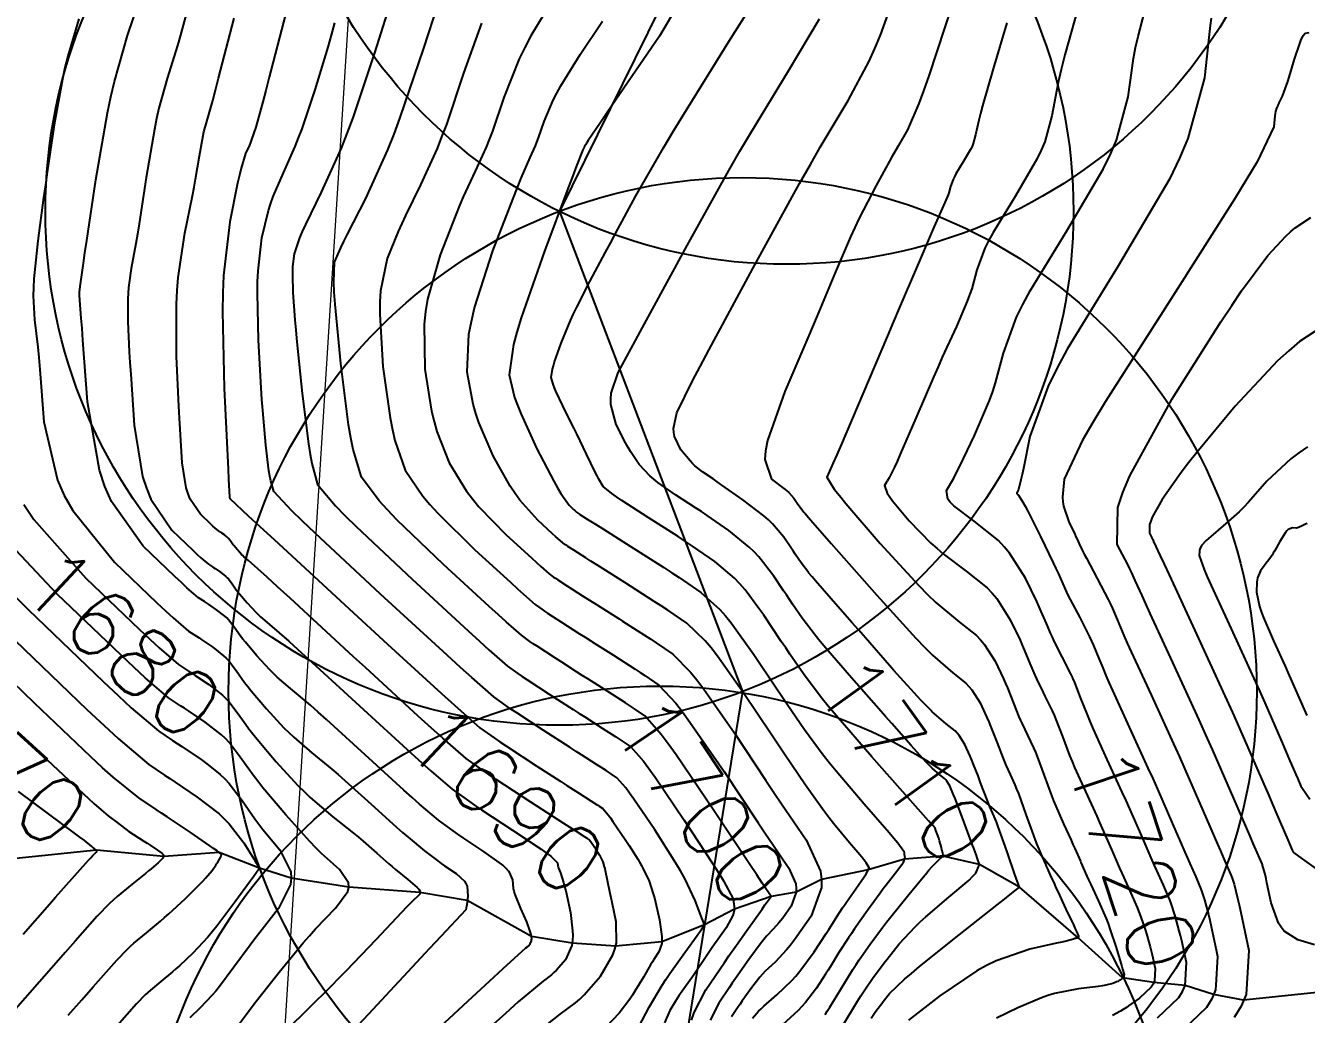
# Model space of a CAD drawing. Header units: metres. Extents: x 837117 to 838477, y 1189012 to 1191015.
# Drawn here: x 837728.6 to 837800.8, y 1189650.9 to 1189706.7 of the extents above; entities that cross this region are included whole.
import ezdxf

# ---------------------------------------------------------------- set-up
doc = ezdxf.new("R2010")
doc.units = ezdxf.units.M
doc.header["$LTSCALE"] = 0.3
for name, color, linetype in [('CIRCULOS', 60, 'Continuous'), ('COTAS 10', 1, 'Continuous'), ('COTAS INT', 252, 'Continuous'), ('LINEA_DE_CEROS', 61, 'Continuous')]:
    doc.layers.add(name, color=color, linetype=linetype)
doc.layers.add('DRENAJE', color=5, linetype='Continuous', lineweight=25)
doc.layers.add('Linea_Tendencia', color=51, linetype='Continuous', lineweight=20)
doc.styles.get("Standard").update_dxf_attribs({"font": 'simplex.shx'})

msp = doc.modelspace()

# ---------------------------------------------------------------- linework, layer by layer
at = {"layer": 'CIRCULOS'}
for centre in [(837771.514, 1189722.238), (837758.693, 1189696.226), (837769.029, 1189669.13), (837764.358, 1189640.436)]:
    msp.add_circle(centre, 29, dxfattribs=at)
at = {"layer": 'COTAS 10'}
for points, elevation in [([(837792.43, 1189650.714), (837793.633, 1189651.87), (837793.838, 1189652.206), (837793.987, 1189652.549), (837794.066, 1189653.844), (837793.797, 1189655.063), (837793.727, 1189655.358), (837793.659, 1189655.633), (837793.43, 1189656.473), (837793.197, 1189657.176), (837793.126, 1189657.366), (837793.052, 1189657.553), (837792.764, 1189658.211), (837792.394, 1189659.021), (837792.268, 1189659.303), (837792.133, 1189659.611), (837791.561, 1189660.935), (837790.873, 1189662.51), (837790.664, 1189662.977), (837790.448, 1189663.458), (837789.601, 1189665.303), (837788.823, 1189667.014), (837788.651, 1189667.409), (837788.497, 1189667.771), (837788.096, 1189668.795), (837787.767, 1189669.635), (837787.659, 1189669.881), (837787.649, 1189669.903), (837787.543, 1189670.133), (837787.063, 1189671.089), (837786.604, 1189671.981), (837786.501, 1189672.192), (837786.408, 1189672.388), (837786.163, 1189672.966), (837785.873, 1189673.649), (837785.754, 1189673.911), (837785.617, 1189674.204), (837784.98, 1189675.525), (837784.082, 1189676.947), (837783.781, 1189677.304), (837783.457, 1189677.645), (837782.098, 1189678.743), (837780.939, 1189679.613), (837780.742, 1189679.81), (837780.599, 1189679.989), (837780.529, 1189680.475), (837780.942, 1189681.171), (837781.103, 1189681.482), (837781.285, 1189681.843), (837782.114, 1189683.575), (837782.948, 1189685.544), (837783.134, 1189686.056), (837783.3, 1189686.554), (837783.736, 1189688.229), (837784.472, 1189690.249), (837784.828, 1189690.963), (837785.249, 1189691.744), (837787.316, 1189695.124), (837789.365, 1189698.607), (837789.775, 1189699.453), (837790.115, 1189700.247), (837790.775, 1189702.688), (837791.083, 1189704.849), (837791.201, 1189705.467), (837791.334, 1189706.094), (837791.935, 1189708.431)], 1720), ([(837757.213, 1189649.727), (837758.741, 1189650.919), (837759.604, 1189651.555), (837759.849, 1189651.778), (837760.096, 1189652.022), (837761.012, 1189653.073), (837761.714, 1189654.262), (837761.827, 1189654.593), (837761.905, 1189654.924), (837761.889, 1189656.126), (837761.666, 1189657.219), (837761.612, 1189657.482), (837761.562, 1189657.728), (837761.411, 1189658.47), (837761.294, 1189659.014), (837761.266, 1189659.134), (837761.239, 1189659.241), (837761.156, 1189659.516), (837761.048, 1189659.742), (837761.006, 1189659.818), (837760.959, 1189659.9), (837760.741, 1189660.243), (837760.528, 1189660.556), (837760.483, 1189660.619), (837760.443, 1189660.671), (837760.351, 1189660.776), (837760.287, 1189660.82), (837760.265, 1189660.834), (837760.242, 1189660.85), (837760.142, 1189660.913), (837759.605, 1189661.26), (837759.305, 1189661.453), (837758.94, 1189661.689), (837757.078, 1189662.894), (837755.126, 1189664.171), (837754.705, 1189664.453), (837754.335, 1189664.703), (837753.428, 1189665.349), (837752.108, 1189666.499), (837751.477, 1189667.068), (837750.732, 1189667.745), (837747.755, 1189670.48), (837747.082, 1189671.096), (837743.495, 1189674.399), (837742.789, 1189675.045), (837742.207, 1189675.576), (837741.145, 1189676.528), (837740.898, 1189676.739), (837740.831, 1189676.803), (837740.763, 1189676.869), (837740.524, 1189677.128), (837740.316, 1189677.375), (837740.269, 1189677.434), (837740.227, 1189677.489), (837740.111, 1189677.653), (837740.009, 1189677.786), (837739.975, 1189677.821), (837739.939, 1189677.855), (837739.791, 1189677.971), (837739.64, 1189678.072), (837739.603, 1189678.097), (837739.568, 1189678.12), (837739.46, 1189678.192), (837739.247, 1189678.374), (837739.146, 1189678.467), (837739.028, 1189678.579), (837738.448, 1189679.135), (837737.864, 1189679.992), (837737.743, 1189680.293), (837737.639, 1189680.621), (837737.409, 1189682.037), (837737.291, 1189683.927), (837737.258, 1189684.555), (837737.224, 1189685.228), (837737.099, 1189688.035), (837737.093, 1189690.992), (837737.134, 1189691.758), (837737.194, 1189692.502), (837737.563, 1189695.003), (837737.989, 1189697.103), (837738.084, 1189697.594), (837738.169, 1189698.046), (837738.392, 1189699.353), (837738.552, 1189700.292), (837738.596, 1189700.512), (837738.641, 1189700.714), (837738.803, 1189701.3), (837739.137, 1189702.48), (837739.29, 1189703.057), (837739.469, 1189703.742), (837740.335, 1189707.121)], 1690), ([(837774.672, 1189650.286), (837775.51, 1189651.651), (837775.704, 1189651.959), (837775.882, 1189652.238), (837776.39, 1189652.991), (837776.86, 1189653.619), (837777.015, 1189653.819), (837777.18, 1189654.03), (837777.865, 1189654.885), (837778.754, 1189655.853), (837779.047, 1189656.135), (837779.361, 1189656.423), (837780.667, 1189657.516), (837781.807, 1189658.488), (837782.016, 1189658.701), (837782.179, 1189658.888), (837782.386, 1189659.359), (837782.304, 1189659.627), (837782.285, 1189659.687), (837782.268, 1189659.74), (837782.222, 1189659.881), (837782.193, 1189659.963), (837782.187, 1189659.98), (837782.181, 1189659.994), (837782.169, 1189660.025), (837782.066, 1189660.295), (837782.005, 1189660.461), (837781.928, 1189660.666), (837781.531, 1189661.734), (837781.107, 1189662.857), (837781.014, 1189663.097), (837780.931, 1189663.306), (837780.718, 1189663.802), (837780.543, 1189664.078), (837780.483, 1189664.148), (837780.419, 1189664.215), (837780.146, 1189664.433), (837779.715, 1189664.807), (837779.55, 1189664.972), (837779.366, 1189665.163), (837778.537, 1189666.077), (837777.439, 1189667.324), (837777.085, 1189667.727), (837776.709, 1189668.153), (837775.17, 1189669.9), (837773.721, 1189671.576), (837773.402, 1189671.958), (837773.119, 1189672.304), (837772.391, 1189673.261), (837771.845, 1189674.066), (837771.675, 1189674.318), (837771.498, 1189674.581), (837771.34, 1189674.818), (837770.794, 1189675.637), (837769.944, 1189676.723), (837769.675, 1189677.007), (837769.392, 1189677.282), (837768.246, 1189678.213), (837767.03, 1189679.059), (837766.702, 1189679.281), (837766.377, 1189679.498), (837765.236, 1189680.237), (837764.244, 1189680.927), (837764.013, 1189681.113), (837763.801, 1189681.297), (837763.197, 1189681.943), (837762.706, 1189682.672), (837762.566, 1189682.908), (837762.424, 1189683.16), (837761.899, 1189684.193), (837761.59, 1189685.331), (837761.584, 1189685.648), (837761.613, 1189685.967), (837762.008, 1189687.126), (837762.983, 1189688.936), (837763.377, 1189689.666), (837763.826, 1189690.494), (837765.899, 1189694.307), (837768.252, 1189698.53), (837768.877, 1189699.616), (837769.491, 1189700.665), (837771.616, 1189704.155), (837773.37, 1189707.099)], 1710), ([(837754.29, 1189706.855), (837753.29, 1189704.017), (837752.315, 1189701.137), (837752.05, 1189700.433), (837751.787, 1189699.771), (837750.855, 1189697.716), (837750.009, 1189695.993), (837749.8, 1189695.538), (837749.602, 1189695.094), (837748.981, 1189693.572), (837748.608, 1189691.751), (837748.567, 1189691.119), (837748.554, 1189690.431), (837748.731, 1189687.481), (837749.141, 1189684.568), (837749.274, 1189683.902), (837749.416, 1189683.298), (837750, 1189681.626), (837750.991, 1189680.162), (837751.389, 1189679.69), (837751.841, 1189679.188), (837753.923, 1189677.134), (837755.925, 1189675.294), (837756.327, 1189674.928), (837756.663, 1189674.623), (837757.326, 1189674.039), (837757.695, 1189673.776), (837757.845, 1189673.674), (837758.017, 1189673.559), (837758.811, 1189673.04), (837759.826, 1189672.387), (837760.137, 1189672.189), (837760.461, 1189671.983), (837760.537, 1189671.935), (837761.737, 1189671.175), (837762.957, 1189670.396), (837763.245, 1189670.208), (837763.513, 1189670.031), (837764.299, 1189669.494), (837765.256, 1189668.466), (837765.632, 1189667.981), (837766.054, 1189667.408), (837767.979, 1189664.612), (837769.898, 1189661.729), (837770.318, 1189661.1), (837770.689, 1189660.546), (837771.626, 1189659.156), (837772.025, 1189658.275), (837772.058, 1189658.041), (837772.056, 1189657.81), (837771.765, 1189657.013), (837771.298, 1189656.348), (837771.185, 1189656.2), (837771.079, 1189656.069), (837770.752, 1189655.727), (837770.37, 1189655.318), (837770.229, 1189655.144), (837770.072, 1189654.943), (837769.378, 1189653.999), (837768.634, 1189652.943), (837768.446, 1189652.671), (837768.266, 1189652.408), (837767.679, 1189651.536), (837767.192, 1189650.588)], 1700), ([(837800.9, 1189682.942), (837800.404, 1189682.602), (837799.946, 1189682.259), (837798.608, 1189680.994), (837797.567, 1189679.825), (837797.296, 1189679.543), (837797.033, 1189679.279), (837796.145, 1189678.474), (837795.447, 1189677.886), (837795.304, 1189677.758), (837795.182, 1189677.645), (837794.92, 1189677.365), (837794.826, 1189677.17), (837794.809, 1189677.11), (837794.796, 1189677.049), (837794.784, 1189676.808), (837795.068, 1189676.017), (837795.242, 1189675.608), (837795.458, 1189675.117), (837796.58, 1189672.659), (837797.864, 1189669.868), (837798.181, 1189669.166), (837798.481, 1189668.496), (837799.428, 1189666.333), (837799.903, 1189665.226), (837800.106, 1189664.751), (837800.237, 1189664.447), (837800.343, 1189664.201), (837800.523, 1189663.796), (837800.612, 1189663.666), (837801.031, 1189663.06)], 1730), ([(837740.243, 1189649.861), (837741.031, 1189650.921), (837741.304, 1189651.28), (837741.601, 1189651.666), (837742.874, 1189653.294), (837744.233, 1189654.949), (837744.585, 1189655.352), (837744.926, 1189655.731), (837746.067, 1189656.9), (837746.751, 1189657.852), (837746.804, 1189658.094), (837746.798, 1189658.327), (837746.282, 1189659.093), (837745.269, 1189659.994), (837744.949, 1189660.312), (837744.612, 1189660.66), (837743.253, 1189662.167), (837741.964, 1189663.703), (837741.672, 1189664.069), (837741.408, 1189664.411), (837740.687, 1189665.431), (837740.055, 1189666.255), (837739.847, 1189666.471), (837739.624, 1189666.682), (837738.7, 1189667.404), (837737.766, 1189668.033), (837737.537, 1189668.186), (837737.321, 1189668.33), (837736.648, 1189668.774), (837735.326, 1189669.906), (837734.701, 1189670.484), (837733.963, 1189671.176), (837730.365, 1189674.632), (837726.858, 1189678.338)], 1680), ([(837728.436, 1189655.443), (837729.92, 1189657.124), (837730.267, 1189657.517), (837730.587, 1189657.878), (837731.514, 1189658.922), (837732.129, 1189659.607), (837732.252, 1189659.743), (837732.355, 1189659.855), (837732.558, 1189660.062), (837732.598, 1189660.115), (837732.6, 1189660.13), (837732.597, 1189660.144), (837732.549, 1189660.195), (837732.466, 1189660.255), (837732.441, 1189660.276), (837732.415, 1189660.298), (837732.313, 1189660.392), (837731.873, 1189660.739), (837731.635, 1189660.92), (837731.345, 1189661.137), (837729.877, 1189662.232), (837728.174, 1189663.486)], 1670)]:
    msp.add_lwpolyline(points, dxfattribs=dict(at, elevation=elevation))
at = {"layer": 'COTAS INT'}
for points, elevation in [([(837766.745, 1189710.207), (837764.331, 1189706.112), (837761.873, 1189702.515), (837761.395, 1189701.813), (837761.004, 1189701.239), (837760.32, 1189700.228), (837760.22, 1189700.067), (837760.197, 1189700.029), (837760.176, 1189699.994), (837760.116, 1189699.888), (837760.071, 1189699.807), (837760.06, 1189699.786), (837760.05, 1189699.767), (837760.016, 1189699.703), (837759.664, 1189698.791), (837759.454, 1189698.236), (837759.194, 1189697.55), (837757.846, 1189693.983), (837756.527, 1189690.223), (837756.284, 1189689.415), (837756.096, 1189688.709), (837755.859, 1189687.001), (837756.167, 1189685.726), (837756.322, 1189685.291), (837756.507, 1189684.822), (837757.425, 1189682.833), (837758.382, 1189680.994), (837758.59, 1189680.618), (837758.775, 1189680.301), (837759.238, 1189679.641), (837759.489, 1189679.41), (837759.54, 1189679.364), (837759.582, 1189679.326), (837759.665, 1189679.253), (837759.711, 1189679.22), (837759.73, 1189679.207), (837759.751, 1189679.193), (837759.851, 1189679.127), (837760.358, 1189678.806), (837760.636, 1189678.631), (837760.974, 1189678.417), (837762.693, 1189677.333), (837764.586, 1189676.124), (837765.034, 1189675.832), (837765.448, 1189675.558), (837766.667, 1189674.725), (837767.738, 1189673.756), (837768.058, 1189673.396), (837768.388, 1189672.997), (837769.668, 1189671.227), (837770.925, 1189669.343), (837771.24, 1189668.873), (837771.542, 1189668.424), (837772.517, 1189666.987), (837773.572, 1189665.557), (837773.924, 1189665.113), (837774.302, 1189664.648), (837775.884, 1189662.796), (837777.294, 1189661.177), (837777.564, 1189660.859), (837777.781, 1189660.597), (837778.127, 1189660.123), (837778.138, 1189660.008), (837778.143, 1189659.973), (837778.15, 1189659.936), (837778.181, 1189659.789), (837778.123, 1189659.554), (837778.072, 1189659.461), (837778.007, 1189659.356), (837777.648, 1189658.875), (837777.128, 1189658.211), (837776.962, 1189657.991), (837776.785, 1189657.755), (837776.065, 1189656.772), (837775.342, 1189655.746), (837775.163, 1189655.483), (837774.995, 1189655.23), (837774.465, 1189654.394), (837773.984, 1189653.614), (837773.847, 1189653.397), (837773.707, 1189653.178), (837773.188, 1189652.384), (837772.572, 1189651.582), (837772.371, 1189651.359), (837772.158, 1189651.136), (837771.278, 1189650.326)], 1706), ([(837773.678, 1189650.884), (837773.806, 1189651.091), (837773.948, 1189651.321), (837774.569, 1189652.34), (837775.252, 1189653.441), (837775.434, 1189653.721), (837775.612, 1189653.992), (837776.227, 1189654.881), (837776.922, 1189655.81), (837777.151, 1189656.105), (837777.395, 1189656.417), (837778.407, 1189657.679), (837779.307, 1189658.768), (837779.344, 1189658.813), (837779.541, 1189659.044), (837779.711, 1189659.238), (837780.097, 1189659.639), (837780.262, 1189659.782), (837780.292, 1189659.813), (837780.316, 1189659.841), (837780.344, 1189659.915), (837780.316, 1189660.019), (837780.303, 1189660.067), (837780.289, 1189660.122), (837780.22, 1189660.392), (837780.138, 1189660.697), (837780.115, 1189660.775), (837780.091, 1189660.85), (837780.006, 1189661.1), (837779.932, 1189661.296), (837779.916, 1189661.337), (837779.902, 1189661.373), (837779.866, 1189661.457), (837779.838, 1189661.502), (837779.828, 1189661.514), (837779.817, 1189661.525), (837779.773, 1189661.56), (837779.702, 1189661.621), (837779.676, 1189661.648), (837779.645, 1189661.679), (837779.51, 1189661.828), (837778.927, 1189662.491), (837776.323, 1189665.445), (837774.306, 1189667.778), (837773.862, 1189668.31), (837773.467, 1189668.792), (837772.454, 1189670.124), (837771.694, 1189671.245), (837771.458, 1189671.595), (837771.211, 1189671.962), (837770.231, 1189673.432), (837769.943, 1189673.82), (837769.166, 1189674.86), (837768.866, 1189675.201), (837768.565, 1189675.519), (837767.457, 1189676.469), (837766.199, 1189677.334), (837765.803, 1189677.597), (837765.385, 1189677.872), (837763.704, 1189678.949), (837762.208, 1189679.916), (837761.908, 1189680.12), (837761.657, 1189680.296), (837761.161, 1189680.705), (837760.91, 1189681.123), (837760.813, 1189681.306), (837760.705, 1189681.517), (837760.215, 1189682.522), (837759.667, 1189683.668), (837759.521, 1189683.969), (837759.378, 1189684.262), (837758.884, 1189685.258), (837758.494, 1189686.079), (837758.417, 1189686.26), (837758.354, 1189686.422), (837758.235, 1189686.842), (837758.301, 1189687.316), (837758.353, 1189687.512), (837758.421, 1189687.737), (837758.788, 1189688.782), (837759.318, 1189690.065), (837759.488, 1189690.44), (837759.668, 1189690.823), (837760.404, 1189692.274), (837761.291, 1189693.929), (837761.567, 1189694.441), (837761.856, 1189694.975), (837763.007, 1189697.098), (837764.565, 1189699.818), (837765.109, 1189700.729), (837765.703, 1189701.709), (837768.256, 1189705.82), (837770.568, 1189709.49)], 1708), ([(837749.33, 1189708.586), (837748.267, 1189705.175), (837747.03, 1189701.502), (837746.7, 1189700.619), (837746.377, 1189699.795), (837745.255, 1189697.302), (837744.36, 1189695.484), (837744.18, 1189695.085), (837744.028, 1189694.731), (837743.724, 1189693.828), (837743.643, 1189693.124), (837743.632, 1189692.895), (837743.626, 1189692.651), (837743.648, 1189691.648), (837743.762, 1189690.103), (837743.815, 1189689.519), (837743.877, 1189688.866), (837744.177, 1189685.942), (837744.53, 1189683.108), (837744.625, 1189682.512), (837744.719, 1189681.997), (837745.049, 1189680.821), (837746.063, 1189679.608), (837746.588, 1189679.071), (837747.219, 1189678.446), (837750.38, 1189675.463), (837753.549, 1189672.55), (837754.186, 1189671.97), (837754.717, 1189671.488), (837755.767, 1189670.563), (837756.351, 1189670.147), (837756.589, 1189669.986), (837756.861, 1189669.804), (837758.118, 1189668.981), (837759.472, 1189668.108), (837759.804, 1189667.895), (837759.85, 1189667.866), (837760.118, 1189667.694), (837761.099, 1189667.071), (837761.871, 1189666.577), (837762.053, 1189666.458), (837762.222, 1189666.347), (837762.72, 1189666.007), (837763.432, 1189665.197), (837763.736, 1189664.789), (837764.086, 1189664.302), (837765.739, 1189661.878), (837767.352, 1189659.406), (837767.677, 1189658.888), (837767.95, 1189658.441), (837768.499, 1189657.43), (837768.563, 1189656.851), (837768.53, 1189656.677), (837768.475, 1189656.497), (837768.093, 1189655.797), (837768.055, 1189655.742), (837767.584, 1189655.073), (837767.449, 1189654.877), (837767.317, 1189654.684), (837766.86, 1189654.002), (837766.429, 1189653.362), (837766.314, 1189653.195), (837766.199, 1189653.031), (837765.799, 1189652.478), (837765.426, 1189651.951), (837765.329, 1189651.805), (837765.235, 1189651.659), (837764.918, 1189651.128), (837764.623, 1189650.438)], 1696), ([(837766.14, 1189650.592), (837766.299, 1189651.013), (837766.962, 1189652.302), (837767.758, 1189653.487), (837768.002, 1189653.842), (837768.257, 1189654.21), (837768.682, 1189654.814), (837769.262, 1189655.638), (837770.124, 1189656.851), (837770.288, 1189657.083), (837770.42, 1189657.269), (837770.629, 1189657.569), (837770.133, 1189658.316), (837769.821, 1189658.786), (837769.434, 1189659.369), (837767.405, 1189662.424), (837765.272, 1189665.551), (837764.82, 1189666.18), (837764.428, 1189666.706), (837763.509, 1189667.751), (837762.867, 1189668.189), (837762.649, 1189668.333), (837762.414, 1189668.487), (837761.418, 1189669.123), (837760.289, 1189669.838), (837759.971, 1189670.042), (837759.649, 1189670.248), (837758.827, 1189670.778), (837758.465, 1189671.01), (837757.439, 1189671.682), (837757.217, 1189671.83), (837757.023, 1189671.962), (837756.546, 1189672.301), (837755.69, 1189673.055), (837755.256, 1189673.449), (837754.737, 1189673.922), (837752.152, 1189676.299), (837749.53, 1189678.817), (837748.989, 1189679.38), (837748.527, 1189679.885), (837747.525, 1189681.223), (837747.052, 1189682.79), (837746.925, 1189683.439), (837746.799, 1189684.182), (837746.355, 1189687.641), (837746.035, 1189690.994), (837745.988, 1189691.669), (837745.958, 1189692.234), (837745.998, 1189693.363), (837746.364, 1189694.163), (837746.539, 1189694.522), (837746.747, 1189694.94), (837747.765, 1189696.945), (837749.012, 1189699.693), (837749.364, 1189700.58), (837749.718, 1189701.521), (837751.023, 1189705.374), (837752.159, 1189708.868)], 1698), ([(837758.589, 1189708.631), (837757.078, 1189706.137), (837756.733, 1189705.482), (837756.42, 1189704.843), (837755.557, 1189702.66), (837754.911, 1189700.753), (837754.736, 1189700.287), (837754.561, 1189699.848), (837753.944, 1189698.488), (837753.271, 1189697.046), (837753.061, 1189696.555), (837752.841, 1189696.025), (837751.963, 1189693.781), (837751.257, 1189691.268), (837751.146, 1189690.569), (837751.072, 1189689.868), (837751.107, 1189687.321), (837751.483, 1189684.954), (837751.623, 1189684.365), (837751.78, 1189683.806), (837752.475, 1189682.028), (837753.454, 1189680.439), (837753.789, 1189679.999), (837754.152, 1189679.559), (837755.695, 1189677.97), (837757.113, 1189676.666), (837757.398, 1189676.406), (837757.636, 1189676.191), (837758.106, 1189675.777), (837758.367, 1189675.591), (837758.474, 1189675.518), (837758.595, 1189675.437), (837759.158, 1189675.069), (837760.003, 1189674.527), (837760.303, 1189674.336), (837760.632, 1189674.128), (837762.056, 1189673.228), (837762.258, 1189673.1), (837763.5, 1189672.305), (837763.842, 1189672.082), (837763.909, 1189672.039), (837764.158, 1189671.874), (837765.088, 1189671.238), (837766.084, 1189670.229), (837766.44, 1189669.786), (837766.832, 1189669.271), (837768.542, 1189666.817), (837770.346, 1189664.112), (837770.798, 1189663.439), (837771.229, 1189662.799), (837772.612, 1189660.759), (837773.415, 1189658.987), (837773.479, 1189658.516), (837773.475, 1189658.053), (837773.44, 1189657.955), (837773.329, 1189657.651), (837772.892, 1189656.451), (837771.953, 1189655.113), (837771.725, 1189654.816), (837771.511, 1189654.552), (837770.855, 1189653.866), (837770.3, 1189653.343), (837770.15, 1189653.181), (837770.003, 1189653.013), (837769.483, 1189652.346), (837769.007, 1189651.67), (837768.887, 1189651.496), (837768.772, 1189651.328), (837768.397, 1189650.77)], 1702), ([(837776.284, 1189650.702), (837776.552, 1189651.1), (837776.798, 1189651.429), (837776.879, 1189651.533), (837776.965, 1189651.643), (837777.323, 1189652.09), (837778.163, 1189652.892), (837778.553, 1189653.225), (837779.012, 1189653.608), (837781.237, 1189655.393), (837783.384, 1189657.085), (837783.794, 1189657.409), (837784.123, 1189657.669), (837784.645, 1189658.085), (837784.54, 1189658.388), (837784.392, 1189658.81), (837783.966, 1189660.032), (837783.837, 1189660.396), (837783.518, 1189661.294), (837783.423, 1189661.552), (837783.341, 1189661.772), (837783.148, 1189662.238), (837782.974, 1189662.632), (837782.904, 1189662.807), (837782.824, 1189663.01), (837782.457, 1189663.981), (837782.308, 1189664.372), (837782.06, 1189665.016), (837781.962, 1189665.26), (837781.868, 1189665.485), (837781.571, 1189666.146), (837781.248, 1189666.653), (837781.138, 1189666.782), (837781.02, 1189666.905), (837780.519, 1189667.307), (837779.727, 1189667.993), (837779.701, 1189668.02), (837779.424, 1189668.296), (837779.086, 1189668.648), (837777.564, 1189670.325), (837775.952, 1189672.158), (837775.556, 1189672.607), (837775.183, 1189673.032), (837774.017, 1189674.355), (837773.137, 1189675.373), (837772.943, 1189675.606), (837772.77, 1189675.816), (837772.759, 1189675.832), (837772.328, 1189676.398), (837771.996, 1189676.887), (837771.893, 1189677.04), (837771.785, 1189677.2), (837771.357, 1189677.842), (837770.722, 1189678.587), (837770.484, 1189678.812), (837770.219, 1189679.045), (837769.036, 1189679.956), (837767.861, 1189680.784), (837767.601, 1189680.964), (837767.37, 1189681.124), (837766.768, 1189681.524), (837766.327, 1189681.875), (837766.196, 1189682.003), (837766.061, 1189682.145), (837765.544, 1189682.771), (837765.18, 1189683.524), (837765.143, 1189683.747), (837765.133, 1189683.975), (837765.325, 1189684.851), (837766.207, 1189686.659), (837766.632, 1189687.475), (837767.135, 1189688.428), (837769.603, 1189693.01), (837772.239, 1189697.794), (837772.848, 1189698.875), (837773.405, 1189699.85), (837774.976, 1189702.49), (837776.172, 1189704.708), (837776.491, 1189705.418), (837776.806, 1189706.169), (837777.898, 1189709.224)], 1712), ([(837788.264, 1189708.831), (837787.214, 1189705.056), (837787.003, 1189704.226), (837786.826, 1189703.491), (837786.474, 1189701.615), (837786.077, 1189700.149), (837785.873, 1189699.671), (837785.627, 1189699.163), (837784.396, 1189697.071), (837783.153, 1189695.04), (837782.901, 1189694.57), (837782.687, 1189694.141), (837782.245, 1189692.928), (837781.954, 1189691.86), (837781.836, 1189691.523), (837781.703, 1189691.168), (837781.085, 1189689.734), (837780.294, 1189687.997), (837780.051, 1189687.45), (837779.798, 1189686.874), (837778.796, 1189684.558), (837777.917, 1189682.519), (837777.741, 1189682.118), (837777.594, 1189681.788), (837777.304, 1189681.187), (837777.204, 1189681.037), (837777.175, 1189680.992), (837777.147, 1189680.944), (837777.041, 1189680.757), (837777.189, 1189680.331), (837777.32, 1189680.132), (837777.49, 1189679.9), (837778.429, 1189678.769), (837779.648, 1189677.508), (837779.994, 1189677.192), (837780.344, 1189676.891), (837781.639, 1189675.926), (837782.824, 1189674.976), (837783.104, 1189674.684), (837783.364, 1189674.38), (837784.128, 1189673.18), (837784.68, 1189672.024), (837784.806, 1189671.748), (837784.92, 1189671.491), (837785.236, 1189670.72), (837785.512, 1189670.044), (837785.602, 1189669.846), (837785.696, 1189669.644), (837785.865, 1189669.311), (837786.084, 1189668.876), (837786.493, 1189668.041), (837786.601, 1189667.796), (837786.706, 1189667.546), (837787.067, 1189666.594), (837787.476, 1189665.515), (837787.612, 1189665.184), (837787.758, 1189664.84), (837788.367, 1189663.483), (837789.001, 1189662.101), (837789.163, 1189661.742), (837789.319, 1189661.392), (837789.834, 1189660.213), (837790.293, 1189659.158), (837790.413, 1189658.887), (837790.531, 1189658.626), (837790.932, 1189657.759), (837791.293, 1189656.934), (837791.386, 1189656.699), (837791.474, 1189656.461), (837791.767, 1189655.58), (837792.014, 1189654.715), (837792.075, 1189654.488), (837792.131, 1189654.265), (837792.307, 1189653.507), (837792.264, 1189652.807), (837792.184, 1189652.621), (837792.073, 1189652.44), (837791.423, 1189651.816), (837790.792, 1189651.384), (837790.675, 1189651.304), (837790.501, 1189651.193), (837790.343, 1189651.095), (837789.892, 1189650.855)], 1718), ([(837748.825, 1189647.296), (837753.791, 1189651.902), (837754.746, 1189652.785), (837755.519, 1189653.499), (837756.798, 1189654.662), (837756.892, 1189654.731), (837756.919, 1189654.755), (837756.946, 1189654.782), (837757.046, 1189654.897), (837757.116, 1189655.056), (837757.125, 1189655.111), (837757.129, 1189655.17), (837757.102, 1189655.423), (837756.976, 1189655.821), (837756.917, 1189655.971), (837756.847, 1189656.139), (837756.508, 1189656.894), (837756.191, 1189657.669), (837756.136, 1189657.85), (837756.094, 1189658.017), (837756.06, 1189658.501), (837755.849, 1189658.981), (837755.848, 1189658.981), (837755.694, 1189659.146), (837755.499, 1189659.325), (837755.42, 1189659.384), (837754.451, 1189660.086), (837753.254, 1189660.879), (837752.965, 1189661.077), (837752.694, 1189661.266), (837751.869, 1189661.873), (837750.807, 1189662.77), (837750.386, 1189663.141), (837749.911, 1189663.567), (837747.741, 1189665.549), (837745.557, 1189667.542), (837745.074, 1189667.974), (837744.644, 1189668.354), (837743.531, 1189669.295), (837742.769, 1189669.945), (837742.561, 1189670.142), (837742.354, 1189670.346), (837741.615, 1189671.143), (837740.976, 1189671.906), (837740.831, 1189672.088), (837740.699, 1189672.258), (837740.341, 1189672.765), (837740.027, 1189673.173), (837739.924, 1189673.281), (837739.813, 1189673.386), (837739.354, 1189673.744), (837738.891, 1189674.057), (837738.777, 1189674.133), (837738.67, 1189674.204), (837738.335, 1189674.425), (837737.679, 1189674.987), (837737.368, 1189675.274), (837737.002, 1189675.618), (837735.215, 1189677.334), (837733.424, 1189679.852), (837733.056, 1189680.701), (837732.742, 1189681.616), (837732.071, 1189685.471), (837731.815, 1189688.96), (837731.763, 1189689.644), (837731.72, 1189690.207), (837731.632, 1189691.223), (837731.618, 1189691.493), (837731.62, 1189691.585), (837731.626, 1189691.686), (837731.669, 1189692.112), (837731.841, 1189693.307), (837731.928, 1189693.891), (837732.031, 1189694.586), (837732.545, 1189698.011), (837733.198, 1189701.781), (837733.389, 1189702.693), (837733.584, 1189703.548), (837734.327, 1189706.159), (837734.98, 1189708.085)], 1686), ([(837737.929, 1189708.481), (837737.354, 1189706.313), (837737.205, 1189705.782), (837737.059, 1189705.282), (837736.565, 1189703.729), (837736.1, 1189702.049), (837735.972, 1189701.468), (837735.845, 1189700.838), (837735.388, 1189698.145), (837734.981, 1189695.519), (837734.885, 1189694.931), (837734.797, 1189694.404), (837734.539, 1189693.001), (837734.38, 1189691.93), (837734.355, 1189691.611), (837734.337, 1189691.282), (837734.34, 1189690.015), (837734.43, 1189688.308), (837734.467, 1189687.702), (837734.51, 1189687.038), (837734.711, 1189684.159), (837735.18, 1189681.269), (837735.392, 1189680.598), (837735.64, 1189679.984), (837736.831, 1189678.235), (837738.015, 1189677.098), (837738.257, 1189676.871), (837738.463, 1189676.681), (837738.898, 1189676.308), (837739.119, 1189676.162), (837739.19, 1189676.115), (837739.265, 1189676.065), (837739.573, 1189675.858), (837739.876, 1189675.62), (837739.95, 1189675.551), (837740.018, 1189675.48), (837740.226, 1189675.209), (837740.463, 1189674.873), (837740.55, 1189674.761), (837740.646, 1189674.64), (837741.07, 1189674.135), (837741.558, 1189673.607), (837741.696, 1189673.472), (837741.834, 1189673.342), (837742.338, 1189672.912), (837743.426, 1189671.965), (837743.932, 1189671.51), (837744.526, 1189670.97), (837746.509, 1189669.152), (837747.411, 1189668.323), (837750.322, 1189665.656), (837750.932, 1189665.105), (837751.457, 1189664.634), (837752.649, 1189663.611), (837753.557, 1189662.957), (837753.904, 1189662.72), (837754.293, 1189662.458), (837756.041, 1189661.311), (837757.661, 1189660.233), (837757.969, 1189660.015), (837758.215, 1189659.832), (837758.594, 1189659.465), (837758.606, 1189659.292), (837758.621, 1189659.233), (837758.641, 1189659.168), (837758.754, 1189658.891), (837758.928, 1189658.36), (837758.987, 1189658.135), (837759.05, 1189657.877), (837759.315, 1189656.66), (837759.424, 1189655.628), (837759.45, 1189655.375), (837759.431, 1189655.073), (837759.388, 1189654.795), (837759.029, 1189653.985), (837758.521, 1189653.402), (837758.384, 1189653.267), (837758.248, 1189653.143), (837757.77, 1189652.79), (837756.366, 1189651.613), (837755.647, 1189650.969), (837754.785, 1189650.188)], 1688), ([(837780.879, 1189708.001), (837779.525, 1189703.874), (837779.232, 1189703.03), (837778.974, 1189702.317), (837778.337, 1189700.824), (837777.816, 1189699.95), (837777.632, 1189699.627), (837777.43, 1189699.27), (837776.558, 1189697.686), (837775.605, 1189695.836), (837775.354, 1189695.311), (837775.107, 1189694.78), (837774.261, 1189692.815), (837773.331, 1189690.561), (837773.031, 1189689.848), (837772.714, 1189689.095), (837771.417, 1189686.056), (837770.44, 1189683.295), (837770.324, 1189682.717), (837770.276, 1189682.221), (837770.661, 1189681.107), (837771.355, 1189680.589), (837771.502, 1189680.469), (837771.628, 1189680.359), (837771.92, 1189680.047), (837772.072, 1189679.82), (837772.11, 1189679.763), (837772.147, 1189679.708), (837772.265, 1189679.535), (837772.422, 1189679.328), (837772.483, 1189679.254), (837772.552, 1189679.171), (837772.864, 1189678.81), (837773.656, 1189677.91), (837774.027, 1189677.488), (837776.591, 1189674.574), (837778.806, 1189672.132), (837779.299, 1189671.62), (837779.739, 1189671.179), (837780.893, 1189670.18), (837781.621, 1189669.595), (837781.794, 1189669.416), (837781.953, 1189669.229), (837782.423, 1189668.491), (837782.805, 1189667.665), (837782.91, 1189667.422), (837783.014, 1189667.174), (837783.384, 1189666.227), (837783.72, 1189665.355), (837783.803, 1189665.153), (837783.881, 1189664.97), (837784.126, 1189664.45), (837784.393, 1189663.857), (837784.485, 1189663.627), (837784.585, 1189663.368), (837785.009, 1189662.192), (837785.435, 1189661.002), (837785.535, 1189660.734), (837785.628, 1189660.493), (837785.899, 1189659.843), (837786.108, 1189659.389), (837786.161, 1189659.271), (837786.212, 1189659.156), (837786.382, 1189658.768), (837786.613, 1189658.251), (837786.704, 1189658.055), (837786.806, 1189657.836), (837787.269, 1189656.853), (837787.705, 1189655.928), (837787.79, 1189655.746), (837787.86, 1189655.595), (837787.982, 1189655.318), (837787.981, 1189655.26), (837787.973, 1189655.248), (837787.961, 1189655.237), (837787.892, 1189655.215), (837787.805, 1189655.2), (837787.783, 1189655.194), (837787.761, 1189655.187), (837787.688, 1189655.157), (837787.271, 1189655.048), (837787.032, 1189654.993), (837786.74, 1189654.926), (837785.24, 1189654.592), (837783.336, 1189653.94), (837782.789, 1189653.672), (837782.233, 1189653.367), (837780.157, 1189651.95), (837778.395, 1189650.577)], 1714), ([(837731.573, 1189707.089), (837730.952, 1189704.987), (837730.798, 1189704.35), (837730.651, 1189703.689), (837730.188, 1189701.104), (837729.795, 1189698.433), (837729.694, 1189697.718), (837729.595, 1189697.014), (837729.265, 1189694.56), (837729.049, 1189692.428), (837729.022, 1189691.927), (837729.009, 1189691.464), (837729.081, 1189690.113), (837729.262, 1189688.561), (837729.318, 1189687.971), (837729.376, 1189687.312), (837729.608, 1189684.354), (837730.37, 1189681.065), (837730.763, 1189680.197), (837731.235, 1189679.347), (837733.598, 1189676.433), (837735.989, 1189674.137), (837736.479, 1189673.677), (837736.894, 1189673.293), (837737.773, 1189672.541), (837738.22, 1189672.246), (837738.364, 1189672.151), (837738.516, 1189672.049), (837739.136, 1189671.631), (837739.75, 1189671.151), (837739.898, 1189671.011), (837740.037, 1189670.867), (837740.457, 1189670.32), (837740.936, 1189669.642), (837741.111, 1189669.415), (837741.305, 1189669.172), (837742.161, 1189668.151), (837743.149, 1189667.084), (837743.426, 1189666.811), (837743.704, 1189666.548), (837744.724, 1189665.679), (837745.863, 1189664.743), (837746.217, 1189664.438), (837746.589, 1189664.114), (837748.07, 1189662.775), (837749.501, 1189661.477), (837749.841, 1189661.178), (837750.156, 1189660.905), (837751.089, 1189660.135), (837751.831, 1189659.575), (837752.026, 1189659.434), (837752.216, 1189659.299), (837752.861, 1189658.862), (837753.338, 1189658.424), (837753.422, 1189658.288), (837753.484, 1189658.147), (837753.533, 1189657.584), (837753.461, 1189657.098), (837753.446, 1189657.005), (837753.434, 1189656.93), (837753.409, 1189656.807), (837752.559, 1189655.9), (837752.026, 1189655.329), (837751.364, 1189654.621), (837747.899, 1189650.911), (837744.341, 1189647.113)], 1684), ([(837743.231, 1189707.333), (837742.324, 1189703.794), (837742.131, 1189703.054), (837741.962, 1189702.416), (837741.559, 1189700.976), (837741.326, 1189700.283), (837741.264, 1189700.117), (837741.203, 1189699.961), (837740.991, 1189699.491), (837740.73, 1189698.658), (837740.638, 1189698.274), (837740.537, 1189697.824), (837740.101, 1189695.641), (837739.751, 1189692.61), (837739.704, 1189691.623), (837739.679, 1189690.573), (837739.772, 1189686.251), (837739.963, 1189682.427), (837740, 1189681.692), (837740.03, 1189681.097), (837740.082, 1189680.117), (837740.089, 1189680.061), (837740.091, 1189680.049), (837740.093, 1189680.039), (837740.099, 1189680.016), (837741.136, 1189679.054), (837741.787, 1189678.452), (837742.597, 1189677.705), (837746.837, 1189673.792), (837748.999, 1189671.806), (837751.173, 1189669.806), (837752.044, 1189669.012), (837752.772, 1189668.352), (837754.208, 1189667.087), (837755.007, 1189666.518), (837755.333, 1189666.297), (837755.704, 1189666.049), (837757.425, 1189664.923), (837758.775, 1189664.051), (837759.117, 1189663.829), (837759.471, 1189663.6), (837759.776, 1189663.404), (837760.461, 1189662.966), (837760.785, 1189662.759), (837760.861, 1189662.709), (837760.932, 1189662.662), (837761.141, 1189662.52), (837761.439, 1189662.18), (837761.567, 1189662.009), (837761.714, 1189661.804), (837762.407, 1189660.788), (837762.634, 1189660.432), (837763.113, 1189659.675), (837763.267, 1189659.41), (837763.325, 1189659.308), (837763.405, 1189659.163), (837763.754, 1189658.428), (837763.986, 1189657.721), (837764.049, 1189657.491), (837764.112, 1189657.247), (837764.336, 1189656.246), (837764.467, 1189655.302), (837764.472, 1189655.093), (837764.462, 1189654.908), (837764.31, 1189654.431), (837764.028, 1189654.014), (837763.936, 1189653.867), (837763.838, 1189653.705), (837763.433, 1189653.006), (837762.954, 1189652.215), (837762.809, 1189651.996), (837762.658, 1189651.777), (837762.069, 1189650.985), (837761.328, 1189650.206)], 1692), ([(837795.454, 1189707.133), (837795.4, 1189706.708), (837795.34, 1189706.207), (837795.077, 1189703.76), (837794.153, 1189700.346), (837793.677, 1189699.235), (837793.104, 1189698.051), (837790.237, 1189693.178), (837787.344, 1189688.448), (837786.755, 1189687.355), (837786.258, 1189686.356), (837785.227, 1189683.53), (837784.868, 1189681.725), (837784.794, 1189681.369), (837784.731, 1189681.075), (837784.596, 1189680.533), (837784.542, 1189680.42), (837784.52, 1189680.376), (837784.493, 1189680.33), (837784.497, 1189680.298), (837784.507, 1189680.287), (837784.519, 1189680.274), (837784.595, 1189680.217), (837784.845, 1189679.817), (837784.967, 1189679.589), (837785.113, 1189679.308), (837785.832, 1189677.87), (837786.554, 1189676.383), (837786.702, 1189676.073), (837786.827, 1189675.807), (837787.089, 1189675.213), (837787.305, 1189674.732), (837787.4, 1189674.538), (837787.511, 1189674.318), (837788.042, 1189673.302), (837788.593, 1189672.225), (837788.717, 1189671.966), (837788.828, 1189671.725), (837789.125, 1189670.996), (837789.341, 1189670.465), (837789.518, 1189670.027), (837789.689, 1189669.634), (837789.888, 1189669.187), (837790.834, 1189667.123), (837791.894, 1189664.814), (837792.165, 1189664.213), (837792.426, 1189663.629), (837793.287, 1189661.657), (837793.727, 1189660.637), (837793.973, 1189660.065), (837794.123, 1189659.72), (837794.256, 1189659.416), (837794.596, 1189658.664), (837794.811, 1189658.173), (837794.866, 1189658.033), (837794.919, 1189657.891), (837795.093, 1189657.366), (837795.304, 1189656.552), (837795.379, 1189656.228), (837795.463, 1189655.861), (837795.747, 1189654.551), (837795.826, 1189654.182), (837795.727, 1189652.565), (837795.71, 1189652.29), (837795.492, 1189651.79), (837795.192, 1189651.3), (837793.438, 1189649.613)], 1722), ([(837763.168, 1189650.214), (837763.753, 1189651.315), (837764.489, 1189652.55), (837764.704, 1189652.887), (837764.925, 1189653.221), (837765.765, 1189654.409), (837766.465, 1189655.361), (837766.598, 1189655.546), (837766.705, 1189655.698), (837766.869, 1189655.961), (837766.784, 1189656.199), (837766.734, 1189656.333), (837766.672, 1189656.498), (837766.351, 1189657.341), (837765.761, 1189658.585), (837765.529, 1189659.002), (837765.267, 1189659.45), (837764.073, 1189661.333), (837762.9, 1189663.053), (837762.651, 1189663.399), (837762.436, 1189663.689), (837761.93, 1189664.263), (837761.577, 1189664.504), (837761.457, 1189664.584), (837761.328, 1189664.668), (837760.78, 1189665.018), (837759.947, 1189665.549), (837759.638, 1189665.747), (837759.295, 1189665.968), (837757.771, 1189666.952), (837756.282, 1189667.926), (837755.961, 1189668.141), (837755.679, 1189668.332), (837754.987, 1189668.825), (837753.745, 1189669.92), (837753.115, 1189670.491), (837752.361, 1189671.178), (837748.608, 1189674.628), (837744.908, 1189678.075), (837744.188, 1189678.762), (837743.6, 1189679.331), (837742.574, 1189680.418), (837742.406, 1189681.018), (837742.358, 1189681.28), (837742.309, 1189681.584), (837742.13, 1189683.029), (837741.954, 1189684.982), (837741.907, 1189685.605), (837741.863, 1189686.265), (837741.71, 1189688.949), (837741.653, 1189691.612), (837741.668, 1189692.259), (837741.697, 1189692.867), (837741.912, 1189694.735), (837742.283, 1189696.277), (837742.409, 1189696.68), (837742.545, 1189697.071), (837743.123, 1189698.397), (837743.79, 1189699.878), (837743.982, 1189700.368), (837744.178, 1189700.893), (837744.913, 1189703.076), (837745.646, 1189705.501), (837745.84, 1189706.179), (837746.031, 1189706.859)], 1694), ([(837769.588, 1189650.692), (837769.933, 1189651.083), (837770.072, 1189651.219), (837770.23, 1189651.367), (837770.958, 1189652.004), (837771.797, 1189652.814), (837772.025, 1189653.07), (837772.251, 1189653.342), (837773.055, 1189654.44), (837773.737, 1189655.472), (837773.887, 1189655.702), (837774.02, 1189655.908), (837774.361, 1189656.448), (837774.662, 1189656.916), (837774.771, 1189657.076), (837774.891, 1189657.249), (837775.414, 1189657.986), (837775.891, 1189658.671), (837775.982, 1189658.812), (837776.055, 1189658.931), (837776.167, 1189659.186), (837775.995, 1189659.471), (837775.888, 1189659.61), (837775.755, 1189659.775), (837775.06, 1189660.585), (837774.155, 1189661.681), (837773.889, 1189662.026), (837773.617, 1189662.389), (837772.581, 1189663.85), (837771.391, 1189665.603), (837771.023, 1189666.15), (837770.638, 1189666.724), (837769.105, 1189669.022), (837767.61, 1189671.134), (837767.249, 1189671.591), (837766.911, 1189671.993), (837765.878, 1189672.982), (837764.803, 1189673.716), (837764.438, 1189673.957), (837764.043, 1189674.214), (837762.374, 1189675.28), (837760.803, 1189676.272), (837760.47, 1189676.483), (837760.181, 1189676.667), (837759.504, 1189677.098), (837759.173, 1189677.315), (837759.102, 1189677.363), (837759.039, 1189677.405), (837758.885, 1189677.515), (837758.609, 1189677.758), (837758.469, 1189677.885), (837758.301, 1189678.038), (837757.467, 1189678.805), (837756.464, 1189679.93), (837756.19, 1189680.309), (837755.918, 1189680.716), (837754.95, 1189682.43), (837754.143, 1189684.314), (837753.973, 1189684.828), (837753.825, 1189685.34), (837753.483, 1189687.161), (837753.59, 1189689.305), (837753.726, 1189690.019), (837753.907, 1189690.786), (837754.945, 1189693.99), (837756.08, 1189696.956), (837756.322, 1189697.572), (837756.533, 1189698.099), (837757.034, 1189699.259), (837757.336, 1189699.926), (837757.421, 1189700.141), (837757.507, 1189700.369), (837757.824, 1189701.303), (837758.332, 1189702.501), (837758.539, 1189702.896), (837758.775, 1189703.318), (837759.868, 1189705.07), (837761.123, 1189706.953)], 1704), ([(837783.925, 1189706.875), (837783.153, 1189704.271), (837782.561, 1189702.181), (837782.445, 1189701.745), (837782.349, 1189701.372), (837782.172, 1189700.542), (837782.039, 1189700.05), (837781.971, 1189699.89), (837781.888, 1189699.719), (837781.475, 1189699.017), (837781.058, 1189698.336), (837780.973, 1189698.178), (837780.902, 1189698.034), (837780.753, 1189697.627), (837780.656, 1189697.269), (837780.616, 1189697.156), (837780.571, 1189697.036), (837780.364, 1189696.555), (837779.991, 1189695.72), (837779.841, 1189695.377), (837779.672, 1189694.986), (837778.893, 1189693.172), (837777.867, 1189690.767), (837777.541, 1189690.003), (837777.198, 1189689.197), (837775.81, 1189685.933), (837774.584, 1189683.056), (837774.343, 1189682.494), (837774.144, 1189682.033), (837773.784, 1189681.218), (837774.196, 1189680.554), (837774.485, 1189680.189), (837774.849, 1189679.745), (837776.793, 1189677.487), (837778.961, 1189675.122), (837779.467, 1189674.61), (837779.931, 1189674.16), (837781.266, 1189673.053), (837782.223, 1189672.285), (837782.449, 1189672.05), (837782.659, 1189671.805), (837783.275, 1189670.836), (837783.743, 1189669.845), (837783.858, 1189669.585), (837783.967, 1189669.332), (837784.31, 1189668.473), (837784.616, 1189667.699), (837784.702, 1189667.5), (837784.789, 1189667.307), (837785.105, 1189666.663), (837785.443, 1189665.949), (837785.543, 1189665.712), (837785.645, 1189665.457), (837786.038, 1189664.393), (837786.456, 1189663.258), (837786.574, 1189662.959), (837786.693, 1189662.667), (837787.133, 1189661.663), (837787.554, 1189660.745), (837787.662, 1189660.506), (837787.766, 1189660.274), (837788.082, 1189659.552), (837788.108, 1189659.49), (837788.453, 1189658.705), (837788.558, 1189658.471), (837788.668, 1189658.231), (837789.101, 1189657.306), (837789.534, 1189656.314), (837789.645, 1189656.032), (837789.752, 1189655.746), (837790.104, 1189654.687), (837790.37, 1189653.797), (837790.422, 1189653.617), (837790.466, 1189653.467), (837790.548, 1189653.169), (837790.542, 1189653.065), (837790.529, 1189653.037), (837790.513, 1189653.01), (837790.416, 1189652.917), (837790.308, 1189652.843), (837790.305, 1189652.841), (837790.279, 1189652.824), (837790.255, 1189652.81), (837790.188, 1189652.774), (837790.113, 1189652.74), (837790.085, 1189652.727), (837790.053, 1189652.712), (837789.911, 1189652.644), (837789.513, 1189652.55), (837789.321, 1189652.518), (837789.092, 1189652.485), (837787.97, 1189652.343), (837786.622, 1189652.084), (837786.252, 1189651.976), (837785.882, 1189651.852), (837784.557, 1189651.276), (837783.356, 1189650.699)], 1716), ([(837800.977, 1189706.299), (837800.768, 1189706.265), (837800.587, 1189706.066), (837800.523, 1189705.928), (837800.453, 1189705.753), (837800.151, 1189704.824), (837799.838, 1189703.794), (837799.76, 1189703.557), (837799.687, 1189703.341), (837799.458, 1189702.734), (837799.287, 1189702.343), (837799.251, 1189702.263), (837799.219, 1189702.196), (837799.145, 1189702.055), (837799.095, 1189701.855), (837799.078, 1189701.75), (837799.061, 1189701.624), (837798.989, 1189700.989), (837798.047, 1189699.022), (837797.481, 1189698.055), (837796.783, 1189696.906), (837793.158, 1189691.231), (837789.508, 1189685.502), (837788.794, 1189684.318), (837788.208, 1189683.309), (837787.164, 1189681.117), (837787.079, 1189680.106), (837787.098, 1189679.841), (837787.136, 1189679.582), (837787.426, 1189678.703), (837787.766, 1189678.004), (837787.835, 1189677.858), (837787.893, 1189677.734), (837788.015, 1189677.459), (837788.201, 1189677.077), (837788.299, 1189676.885), (837788.419, 1189676.655), (837789.021, 1189675.514), (837789.643, 1189674.316), (837789.775, 1189674.051), (837789.889, 1189673.814), (837790.154, 1189673.197), (837790.538, 1189672.284), (837790.728, 1189671.859), (837790.954, 1189671.361), (837792.068, 1189668.942), (837793.341, 1189666.17), (837793.666, 1189665.448), (837793.98, 1189664.747), (837795.013, 1189662.379), (837795.812, 1189660.518), (837795.978, 1189660.136), (837796.119, 1189659.811), (837796.428, 1189659.117), (837796.57, 1189658.792), (837796.606, 1189658.7), (837796.641, 1189658.606), (837796.757, 1189658.259), (837796.948, 1189657.47), (837797.032, 1189657.098), (837797.128, 1189656.659), (837797.585, 1189654.52), (837797.433, 1189652.032), (837797.146, 1189651.374), (837796.752, 1189650.729)], 1724), ([(837801.299, 1189654.838), (837800.344, 1189655.109), (837799.575, 1189655.612), (837799.404, 1189655.824), (837799.251, 1189656.067), (837798.849, 1189657.21), (837798.61, 1189658.328), (837798.56, 1189658.556), (837798.517, 1189658.749), (837798.42, 1189659.152), (837798.364, 1189659.321), (837798.347, 1189659.366), (837798.329, 1189659.412), (837798.26, 1189659.57), (837797.982, 1189660.206), (837797.833, 1189660.552), (837797.652, 1189660.972), (837796.74, 1189663.102), (837795.533, 1189665.865), (837795.167, 1189666.684), (837794.788, 1189667.526), (837793.302, 1189670.762), (837792.019, 1189673.535), (837791.766, 1189674.084), (837791.559, 1189674.54), (837791.182, 1189675.399), (837790.974, 1189675.859), (837790.872, 1189676.063), (837790.751, 1189676.3), (837790.156, 1189677.435), (837790.195, 1189679.518), (837790.474, 1189680.353), (837790.87, 1189681.301), (837793.268, 1189685.655), (837796.013, 1189689.989), (837796.628, 1189690.923), (837797.18, 1189691.742), (837798.649, 1189693.741), (837799.665, 1189694.827), (837799.932, 1189695.07), (837800.192, 1189695.289), (837801.077, 1189695.874)], 1726), ([(837802.543, 1189690.261), (837800.452, 1189688.88), (837799.839, 1189688.363), (837799.21, 1189687.788), (837796.811, 1189685.225), (837794.66, 1189682.627), (837794.187, 1189682.03), (837793.767, 1189681.487), (837792.693, 1189679.966), (837792.139, 1189678.962), (837792.048, 1189678.743), (837791.984, 1189678.55), (837791.974, 1189678.07), (837792.112, 1189677.808), (837792.14, 1189677.753), (837792.163, 1189677.706), (837792.211, 1189677.6), (837792.58, 1189676.796), (837792.805, 1189676.309), (837793.084, 1189675.708), (837794.536, 1189672.582), (837796.229, 1189668.895), (837796.659, 1189667.941), (837797.073, 1189667.015), (837798.43, 1189663.909), (837798.651, 1189663.394), (837799.112, 1189662.316), (837799.78, 1189660.753), (837800.025, 1189660.181), (837800.029, 1189660.175), (837800.049, 1189660.146), (837800.065, 1189660.121), (837800.069, 1189660.114), (837800.072, 1189660.107), (837800.083, 1189660.085), (837800.091, 1189660.066), (837800.097, 1189660.058), (837800.108, 1189660.048), (837800.602, 1189659.694), (837803.285, 1189657.774)], 1728), ([(837728.471, 1189679.693), (837729.047, 1189678.843), (837731.981, 1189675.533), (837734.976, 1189672.657), (837735.59, 1189672.08), (837736.11, 1189671.6), (837737.21, 1189670.658), (837737.771, 1189670.288), (837737.95, 1189670.169), (837738.141, 1189670.041), (837738.918, 1189669.517), (837739.687, 1189668.916), (837739.873, 1189668.741), (837740.046, 1189668.561), (837740.572, 1189667.876), (837741.001, 1189667.269), (837741.172, 1189667.026), (837741.392, 1189666.742), (837741.635, 1189666.437), (837742.707, 1189665.159), (837743.944, 1189663.823), (837744.291, 1189663.481), (837744.64, 1189663.151), (837745.916, 1189662.062), (837747.082, 1189661.132), (837747.36, 1189660.903), (837747.62, 1189660.685), (837748.399, 1189660.002), (837749.065, 1189659.408), (837749.252, 1189659.248), (837749.442, 1189659.089), (837750.138, 1189658.53), (837750.672, 1189658.068), (837750.758, 1189657.97), (837750.819, 1189657.884), (837750.816, 1189657.686), (837750.329, 1189657.223), (837750.083, 1189656.971), (837749.789, 1189656.666), (837748.329, 1189655.116), (837746.663, 1189653.362), (837746.239, 1189652.928), (837745.832, 1189652.515), (837744.497, 1189651.21), (837743.335, 1189650.056)], 1682), ([(837800.874, 1189678.61), (837800.826, 1189678.598), (837800.777, 1189678.582), (837800.587, 1189678.48), (837800.383, 1189678.379), (837800.325, 1189678.364), (837800.267, 1189678.354), (837800.049, 1189678.363), (837799.804, 1189678.274), (837799.728, 1189678.202), (837799.648, 1189678.11), (837799.332, 1189677.605), (837799.03, 1189677.058), (837798.959, 1189676.938), (837798.894, 1189676.832), (837798.709, 1189676.566), (837798.548, 1189676.362), (837798.499, 1189676.296), (837798.447, 1189676.225), (837798.247, 1189675.934), (837798.082, 1189675.555), (837798.054, 1189675.43), (837798.033, 1189675.295), (837798.019, 1189674.734), (837798.186, 1189673.937), (837798.279, 1189673.653), (837798.392, 1189673.341), (837798.971, 1189671.99), (837799.627, 1189670.563), (837799.789, 1189670.205), (837799.943, 1189669.862), (837800.427, 1189668.757), (837800.778, 1189667.941), (837800.849, 1189667.781)], 1732), ([(837724.776, 1189677.728), (837728.748, 1189673.732), (837732.95, 1189669.696), (837733.812, 1189668.887), (837734.541, 1189668.212), (837736.085, 1189666.891), (837736.872, 1189666.373), (837737.124, 1189666.204), (837737.391, 1189666.025), (837738.482, 1189665.29), (837738.872, 1189664.986), (837739.561, 1189664.447), (837739.821, 1189664.2), (837740.064, 1189663.948), (837740.803, 1189662.987), (837741.51, 1189661.95), (837741.734, 1189661.65), (837741.97, 1189661.343), (837742.923, 1189660.187), (837743.539, 1189658.955), (837743.562, 1189658.601), (837743.522, 1189658.24), (837742.843, 1189656.89), (837741.792, 1189655.537), (837741.517, 1189655.175), (837741.248, 1189654.818), (837740.334, 1189653.575), (837739.514, 1189652.488), (837739.304, 1189652.229), (837739.102, 1189651.988), (837738.434, 1189651.272), (837737.842, 1189650.719)], 1678), ([(837727.455, 1189672.517), (837732.057, 1189668.099), (837733.003, 1189667.212), (837733.807, 1189666.471), (837735.523, 1189665.007), (837736.422, 1189664.415), (837736.711, 1189664.222), (837737.016, 1189664.018), (837738.264, 1189663.177), (837739.494, 1189662.22), (837739.788, 1189661.942), (837740.063, 1189661.658), (837740.89, 1189660.587), (837741.45, 1189659.696), (837741.556, 1189659.525), (837741.642, 1189659.387), (837741.775, 1189659.165), (837741.561, 1189658.867), (837741.427, 1189658.68), (837741.261, 1189658.449), (837740.391, 1189657.242), (837739.368, 1189655.886), (837739.105, 1189655.562), (837738.851, 1189655.261), (837738.006, 1189654.356), (837737.251, 1189653.651), (837737.054, 1189653.475), (837736.862, 1189653.308), (837736.21, 1189652.772), (837735.624, 1189652.285), (837735.473, 1189652.149), (837735.327, 1189652.011), (837734.84, 1189651.507), (837733.74, 1189650.264)], 1676), ([(837730.982, 1189650.868), (837731.749, 1189651.737), (837732.395, 1189652.469), (837733.731, 1189653.978), (837734.323, 1189654.591), (837734.5, 1189654.758), (837734.684, 1189654.925), (837735.396, 1189655.516), (837736.188, 1189656.167), (837736.421, 1189656.37), (837736.661, 1189656.584), (837737.577, 1189657.44), (837738.393, 1189658.246), (837738.569, 1189658.428), (837738.724, 1189658.593), (837739.101, 1189659.037), (837739.309, 1189659.333), (837739.356, 1189659.403), (837739.399, 1189659.468), (837739.518, 1189659.661), (837739.59, 1189659.8), (837739.604, 1189659.831), (837739.615, 1189659.858), (837739.631, 1189659.929), (837739.358, 1189660.152), (837739.187, 1189660.275), (837738.974, 1189660.425), (837737.86, 1189661.189), (837736.573, 1189662.056), (837736.251, 1189662.272), (837735.944, 1189662.476), (837734.96, 1189663.124), (837733.519, 1189664.295), (837732.923, 1189664.83), (837732.242, 1189665.456), (837729.074, 1189668.475), (837725.955, 1189671.475)], 1674), ([(837728.47, 1189666.504), (837728.914, 1189666.107), (837730.694, 1189664.434), (837732.427, 1189662.813), (837732.843, 1189662.448), (837733.231, 1189662.12), (837733.739, 1189661.738), (837734.398, 1189661.24), (837735.247, 1189660.686), (837735.434, 1189660.563), (837735.6, 1189660.454), (837736.026, 1189660.17), (837736.26, 1189660.003), (837736.304, 1189659.967), (837736.34, 1189659.936), (837736.399, 1189659.861), (837736.347, 1189659.774), (837736.314, 1189659.735), (837736.273, 1189659.689), (837736.056, 1189659.471), (837735.665, 1189659.126), (837735.515, 1189659.002), (837735.346, 1189658.864), (837734.582, 1189658.26), (837733.743, 1189657.564), (837733.528, 1189657.368), (837733.319, 1189657.171), (837732.623, 1189656.45), (837731.372, 1189655.039), (837730.814, 1189654.407), (837730.164, 1189653.67), (837727.049, 1189650.139)], 1672)]:
    msp.add_lwpolyline(points, dxfattribs=dict(at, elevation=elevation))
at = {"layer": 'DRENAJE'}
for p, q in [((837732.573, 1189660.17), (837727.864, 1189659.684)), ((837736.373, 1189659.817), (837732.573, 1189660.17)), ((837739.495, 1189660.04), (837736.373, 1189659.817)), ((837741.775, 1189659.165), (837739.495, 1189660.04)), ((837778.152, 1189659.671), (837776.111, 1189659.059)), ((837780.316, 1189659.841), (837778.152, 1189659.671)), ((837782.386, 1189659.359), (837780.316, 1189659.841)), ((837743.562, 1189658.601), (837741.775, 1189659.165)), ((837776.111, 1189659.059), (837773.479, 1189658.516)), ((837784.645, 1189658.085), (837782.386, 1189659.359)), ((837746.804, 1189658.094), (837743.562, 1189658.601)), ((837750.818, 1189657.785), (837746.804, 1189658.094)), ((837773.479, 1189658.516), (837772.056, 1189657.81)), ((837787.961, 1189655.237), (837784.645, 1189658.085)), ((837753.497, 1189657.341), (837750.818, 1189657.785)), ((837757.116, 1189655.296), (837753.497, 1189657.341)), ((837770.629, 1189657.569), (837768.563, 1189656.851)), ((837772.056, 1189657.81), (837770.629, 1189657.569)), ((837768.563, 1189656.851), (837766.869, 1189655.961)), ((837766.869, 1189655.961), (837764.467, 1189655.001)), ((837759.409, 1189654.934), (837757.116, 1189655.296)), ((837790.464, 1189652.964), (837787.961, 1189655.237)), ((837761.866, 1189654.758), (837759.409, 1189654.934)), ((837764.467, 1189655.001), (837761.866, 1189654.758)), ((837792.224, 1189652.714), (837790.464, 1189652.964)), ((837793.987, 1189652.549), (837792.224, 1189652.714)), ((837795.601, 1189652.04), (837793.987, 1189652.549)), ((837807.157, 1189652.764), (837797.29, 1189651.703)), ((837797.29, 1189651.703), (837795.601, 1189652.04))]:
    msp.add_line(p, q, dxfattribs=at)
at = {"layer": 'LINEA_DE_CEROS'}
msp.add_lwpolyline([(837698.085, 1189848.677), (837689.342, 1189821.084), (837712.507, 1189803.637), (837735.353, 1189785.775), (837760.703, 1189771.69), (837779.938, 1189749.987), (837771.514, 1189722.238), (837758.693, 1189696.226), (837769.029, 1189669.13), (837764.358, 1189640.436), (837748.053, 1189616.454), (837741.996, 1189588.093), (837732.54, 1189560.678), (837724.959, 1189532.911), (837729.694, 1189504.3), (837736.287, 1189476.06), (837737.58, 1189447.088), (837729.608, 1189419.206), (837725.281, 1189390.53), (837726.152, 1189361.771), (837723.733, 1189332.872)], dxfattribs=at)
at = {"layer": 'Linea_Tendencia'}
msp.add_lwpolyline([(838041.852, 1190952.651), (838165.343, 1190589.154), (838075.416, 1190256.306), (838109.489, 1190042.064), (837622.868, 1190250.641), (837754.279, 1189827.032), (837723.495, 1189335.311)], dxfattribs=at)

# ---------------------------------------------------------------- texts
at = {"layer": 'COTAS 10', "char_height": 3.8, "attachment_point": 7}
for s, insert, rotation in [('1680', (837727.974, 1189674.925, 1680), 316.99575), ('1670', (837720.382, 1189668.781, 1670), 317.40673), ('1710', (837772.804, 1189669.501, 1710), 305.54772), ('1700', (837761.396, 1189667.276, 1700), 304.09003), ('1690', (837749.598, 1189666.145, 1690), 316.83885), ('1720', (837787.18, 1189665.287, 1720), 288.35834)]:
    msp.add_mtext(s, dxfattribs=dict(at, insert=insert, rotation=rotation))

doc.saveas('drawing.dxf')
